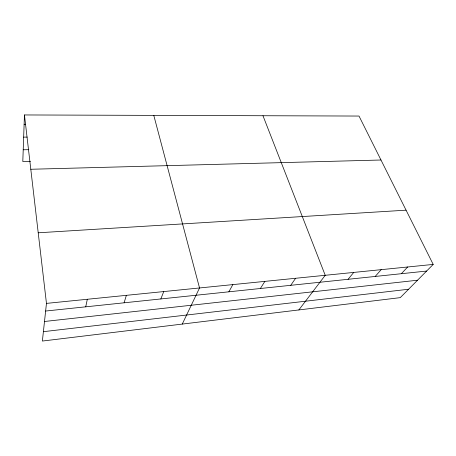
<?xml version="1.0" encoding="UTF-8"?>
<svg xmlns="http://www.w3.org/2000/svg" width="456" height="456" viewBox="0 0 456 456"><rect width="100%" height="100%" fill="white"/><g stroke="black" fill="none" stroke-linecap="round" stroke-linejoin="round"><path stroke-width="0.68" d="M24.453 114.952L46.461 303.388L42.379 341.048L400.265 297.637L433.2 264.417L359.003 116.052L24.453 114.952L22.8 161.51L30.495 161.338M85.734 306.831L87.318 299.267M124.095 302.801L126.375 295.334M160.837 298.948L163.744 291.566M182.269 324.079L199.534 287.964L153.786 115.379M228.855 291.811L232.851 284.607M260.393 288.5L264.856 281.38M290.728 285.319L295.625 278.28M298.857 309.938L325.231 275.299L262.975 115.739M348.07 279.3L353.731 272.426M375.191 276.456L381.187 269.656M401.36 273.708L407.658 266.988M43.394 331.672L408.587 289.241M44.5 321.486L417.542 280.212M45.628 311.038L426.616 271.058M46.461 303.388L433.2 264.417M38.213 232.794L406.074 210.176M30.797 169.267L380.982 160.005M23.216 149.773L28.808 149.682M23.666 137.125L27.166 137.096M24.122 124.283L25.525 124.283"/></g></svg>
